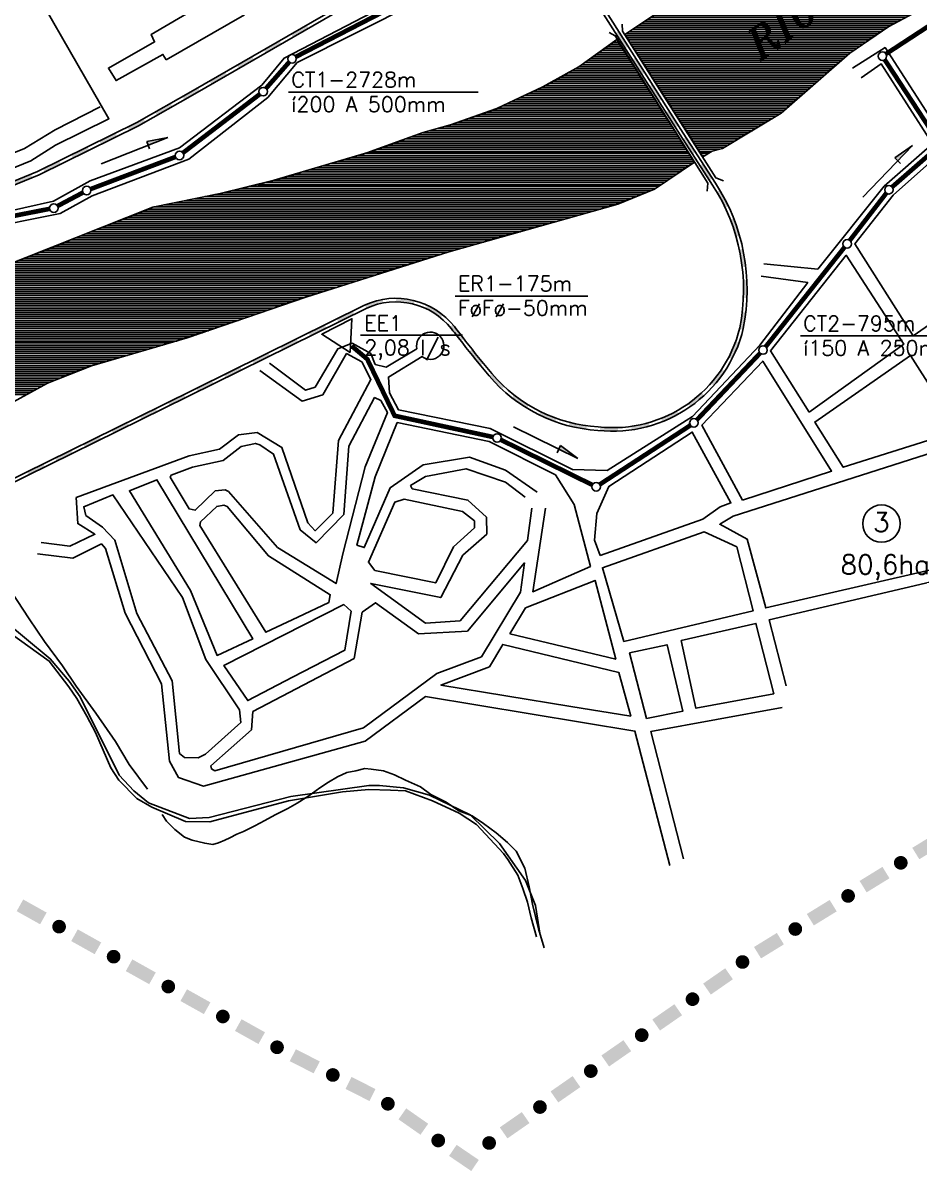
# Model space of a CAD drawing. Extents: x 673693 to 677773, y 7546493 to 7550545.
# Drawn here: x 675436 to 676251, y 7546619 to 7547663 of the extents above; entities that cross this region are included whole.
import ezdxf
from ezdxf.enums import TextEntityAlignment as Align

# ---------------------------------------------------------------- set-up
doc = ezdxf.new("R2010")
doc.units = 0
doc.header["$LTSCALE"] = 60
doc.header["$MEASUREMENT"] = 0
doc.linetypes.add('HIDDEN', pattern=[0.375, 0.25, -0.125])
doc.layers.get('0').update_dxf_attribs({"linetype": 'CONTINUOUS'})
for name, color, linetype in [('ESTACAO', 5, 'CONTINUOUS'), ('HATCH', 150, 'CONTINUOUS'), ('L-FERREA', 6, 'CONTINUOUS'), ('LIMITE-PROJETO', 1, 'CONTINUOUS'), ('RIO', 4, 'CONTINUOUS'), ('RUA', 7, 'CONTINUOUS'), ('TEXTO', 5, 'CONTINUOUS'), ('TEXTO2', 5, 'CONTINUOUS')]:
    doc.layers.add(name, color=color, linetype=linetype)
doc.styles.add('GOTHICI', font='ITALICT8.SHX', dxfattribs={"height": 1.641651})
doc.styles.get("Standard").update_dxf_attribs({"font": 'ROMANSBR.shx', "height": 3})

# ---------------------------------------------------------------- blocks, each defined once
blk = doc.blocks.new('*X3')
at = {"color": 0}
for p, q in [((676282.5, 7547842.5), (676297.2, 7547842.5)), ((676285.3, 7547844.4), (676296, 7547844.4)), ((676288.1, 7547846.2), (676294.7, 7547846.2)), ((676291, 7547848.1), (676293.5, 7547848.1)), ((676268.3, 7547833.1), (676303.3, 7547833.1)), ((676271.1, 7547835), (676302, 7547835)), ((676273.9, 7547836.9), (676300.8, 7547836.9)), ((676276.8, 7547838.7), (676299.6, 7547838.7)), ((676279.6, 7547840.6), (676298.4, 7547840.6)), ((676248.1, 7547821.9), (676310.6, 7547821.9)), ((676251.6, 7547823.7), (676309.3, 7547823.7)), ((676255, 7547825.6), (676308.1, 7547825.6)), ((676258.4, 7547827.5), (676306.9, 7547827.5)), ((676261.9, 7547829.4), (676305.7, 7547829.4)), ((676265.3, 7547831.2), (676304.5, 7547831.2)), ((676227.6, 7547810.6), (676317.9, 7547810.6)), ((676231, 7547812.5), (676316.6, 7547812.5)), ((676234.4, 7547814.4), (676315.4, 7547814.4)), ((676237.8, 7547816.2), (676314.2, 7547816.2)), ((676241.3, 7547818.1), (676313, 7547818.1)), ((676244.7, 7547820), (676311.8, 7547820)), ((676210.4, 7547801.2), (676323.9, 7547801.2)), ((676213.8, 7547803.1), (676322.7, 7547803.1)), ((676217.3, 7547805), (676321.5, 7547805)), ((676220.7, 7547806.9), (676320.3, 7547806.9)), ((676224.1, 7547808.7), (676319.1, 7547808.7)), ((676189.9, 7547790), (676331.2, 7547790)), ((676193.2, 7547791.9), (676330, 7547791.9)), ((676196.7, 7547793.7), (676328.8, 7547793.7)), ((676200.1, 7547795.6), (676327.6, 7547795.6)), ((676203.5, 7547797.5), (676326.4, 7547797.5)), ((676207, 7547799.4), (676325.2, 7547799.4)), ((676175.8, 7547780.6), (676337.3, 7547780.6)), ((676178.6, 7547782.5), (676336.1, 7547782.5)), ((676181.5, 7547784.4), (676334.9, 7547784.4)), ((676184.3, 7547786.2), (676333.7, 7547786.2)), ((676187.1, 7547788.1), (676332.5, 7547788.1)), ((676159, 7547769.4), (676344.6, 7547769.4)), ((676161.8, 7547771.2), (676343.4, 7547771.2)), ((676164.6, 7547773.1), (676342.2, 7547773.1)), ((676167.4, 7547775), (676341, 7547775)), ((676170.2, 7547776.9), (676339.8, 7547776.9)), ((676173, 7547778.7), (676338.5, 7547778.7)), ((676144.9, 7547760), (676350.7, 7547760)), ((676147.7, 7547761.9), (676349.5, 7547761.9)), ((676150.5, 7547763.7), (676348.3, 7547763.7)), ((676153.3, 7547765.6), (676347.1, 7547765.6)), ((676156.1, 7547767.5), (676345.8, 7547767.5)), ((676128, 7547748.7), (676358, 7547748.7)), ((676130.8, 7547750.6), (676356.8, 7547750.6)), ((676133.7, 7547752.5), (676355.6, 7547752.5)), ((676136.5, 7547754.4), (676354.4, 7547754.4)), ((676139.3, 7547756.2), (676353.1, 7547756.2)), ((676142.1, 7547758.1), (676351.9, 7547758.1)), ((676111.2, 7547737.5), (676365.3, 7547737.5)), ((676114, 7547739.4), (676364.1, 7547739.4)), ((676116.8, 7547741.2), (676362.9, 7547741.2)), ((676119.6, 7547743.1), (676361.7, 7547743.1)), ((676122.4, 7547745), (676360.4, 7547745)), ((676125.2, 7547746.9), (676359.2, 7547746.9)), ((676097.1, 7547728.1), (676350.5, 7547728.1)), ((676099.9, 7547730), (676353.5, 7547730)), ((676102.7, 7547731.9), (676356.4, 7547731.9)), ((676105.5, 7547733.7), (676359.4, 7547733.7)), ((676108.3, 7547735.6), (676362.4, 7547735.6)), ((676080.2, 7547716.9), (676329.8, 7547716.9)), ((676083, 7547718.7), (676333.3, 7547718.7)), ((676085.9, 7547720.6), (676336.8, 7547720.6)), ((676088.7, 7547722.5), (676340.3, 7547722.5)), ((676091.5, 7547724.4), (676343.8, 7547724.4)), ((676094.3, 7547726.2), (676347.3, 7547726.2)), ((676066.2, 7547707.5), (676312.4, 7547707.5)), ((676069, 7547709.4), (676315.9, 7547709.4)), ((676071.8, 7547711.2), (676319.4, 7547711.2)), ((676074.6, 7547713.1), (676322.9, 7547713.1)), ((676077.4, 7547715), (676326.4, 7547715)), ((676049.3, 7547696.2), (676291.5, 7547696.2)), ((676052.1, 7547698.1), (676294.9, 7547698.1)), ((676054.9, 7547700), (676298.4, 7547700)), ((676057.7, 7547701.9), (676301.9, 7547701.9)), ((676060.5, 7547703.7), (676305.4, 7547703.7)), ((676063.4, 7547705.6), (676308.9, 7547705.6)), ((676035.2, 7547686.9), (676274, 7547686.9)), ((676038.1, 7547688.7), (676277.5, 7547688.7)), ((676040.9, 7547690.6), (676281, 7547690.6)), ((676043.7, 7547692.5), (676284.5, 7547692.5)), ((676046.5, 7547694.4), (676288, 7547694.4)), ((676018.4, 7547675.6), (676253.1, 7547675.6)), ((676021.2, 7547677.5), (676256.6, 7547677.5)), ((676024, 7547679.4), (676260.1, 7547679.4)), ((676026.8, 7547681.2), (676263.5, 7547681.2)), ((676029.6, 7547683.1), (676267, 7547683.1)), ((676032.4, 7547685), (676270.5, 7547685)), ((676001.5, 7547664.4), (676232.1, 7547664.4)), ((676004.3, 7547666.2), (676235.6, 7547666.2)), ((676007.1, 7547668.1), (676239.1, 7547668.1)), ((676009.9, 7547670), (676242.6, 7547670)), ((676012.7, 7547671.9), (676246.1, 7547671.9)), ((676015.6, 7547673.7), (676249.6, 7547673.7)), ((675987.4, 7547655), (676216.6, 7547655)), ((675990.2, 7547656.9), (676219.3, 7547656.9)), ((675993.1, 7547658.7), (676222.1, 7547658.7)), ((675995.9, 7547660.6), (676225.2, 7547660.6)), ((675998.7, 7547662.5), (676228.7, 7547662.5)), ((675984.5, 7547651.2), (676211, 7547651.2)), ((675984.6, 7547653.1), (676213.8, 7547653.1)), ((675985.7, 7547649.4), (676208.3, 7547649.4)), ((675986.9, 7547647.5), (676205.5, 7547647.5)), ((675988.1, 7547645.6), (676202.8, 7547645.6)), ((675989.3, 7547643.7), (676200, 7547643.7)), ((675990.5, 7547641.9), (676197.2, 7547641.9)), ((675991.6, 7547640), (676194.5, 7547640)), ((675992.8, 7547638.1), (676191.7, 7547638.1)), ((675994, 7547636.2), (676189, 7547636.2)), ((675995.2, 7547634.4), (676186.6, 7547634.4)), ((675996.4, 7547632.5), (676184.5, 7547632.5)), ((675997.6, 7547630.6), (676182.3, 7547630.6)), ((675998.8, 7547628.7), (676180.2, 7547628.7)), ((676000, 7547626.9), (676178.1, 7547626.9)), ((676001.2, 7547625), (676175.9, 7547625)), ((676002.4, 7547623.1), (676173.8, 7547623.1)), ((676003.6, 7547621.2), (676171.7, 7547621.2)), ((676004.8, 7547619.4), (676169.5, 7547619.4)), ((676006, 7547617.5), (676167.4, 7547617.5)), ((676007.2, 7547615.6), (676165.3, 7547615.6)), ((676008.4, 7547613.7), (676163.2, 7547613.7)), ((676009.6, 7547611.9), (676161, 7547611.9)), ((676010.8, 7547610), (676158.9, 7547610)), ((676012, 7547608.1), (676156.8, 7547608.1)), ((676013.2, 7547606.2), (676154.6, 7547606.2)), ((676014.4, 7547604.4), (676152.5, 7547604.4)), ((676015.6, 7547602.5), (676150.4, 7547602.5)), ((676016.8, 7547600.6), (676148.2, 7547600.6)), ((676017.9, 7547598.7), (676146.1, 7547598.7)), ((676019.1, 7547596.9), (676144, 7547596.9)), ((676020.3, 7547595), (676141.8, 7547595)), ((676021.5, 7547593.1), (676139.7, 7547593.1)), ((676022.7, 7547591.2), (676137.6, 7547591.2)), ((676023.9, 7547589.4), (676135.4, 7547589.4)), ((676025.1, 7547587.5), (676133.3, 7547587.5)), ((676026.3, 7547585.6), (676131.2, 7547585.6)), ((676027.5, 7547583.7), (676129, 7547583.7)), ((676028.7, 7547581.9), (676126.9, 7547581.9)), ((676029.9, 7547580), (676124.4, 7547580)), ((676031.1, 7547578.1), (676121.2, 7547578.1)), ((676032.3, 7547576.2), (676118.1, 7547576.2)), ((676033.5, 7547574.4), (676115, 7547574.4)), ((676034.7, 7547572.5), (676111.9, 7547572.5)), ((676035.9, 7547570.6), (676108.8, 7547570.6)), ((676037.1, 7547568.7), (676105.7, 7547568.7)), ((676038.3, 7547566.9), (676102.6, 7547566.9)), ((676039.5, 7547565), (676099.5, 7547565)), ((676040.7, 7547563.1), (676096.3, 7547563.1)), ((676041.9, 7547561.2), (676093.2, 7547561.2)), ((676043.1, 7547559.4), (676090.1, 7547559.4)), ((676044.2, 7547557.5), (676087, 7547557.5)), ((676045.4, 7547555.6), (676083.9, 7547555.6)), ((676046.6, 7547553.7), (676080.8, 7547553.7)), ((676047.8, 7547551.9), (676077.7, 7547551.9)), ((676049, 7547550), (676074.5, 7547550)), ((676050.2, 7547548.1), (676069.8, 7547548.1)), ((676051.4, 7547546.2), (676062.6, 7547546.2)), ((676052.6, 7547544.4), (676059.7, 7547544.4)), ((676053.8, 7547542.5), (676056.7, 7547542.5))]:
    blk.add_line(p, q, dxfattribs=at)
blk = doc.blocks.new('*X4')
at = {"color": 0}
for p, q in [((675970.7, 7547643.7), (675978.9, 7547643.7)), ((675973.4, 7547645.6), (675977.7, 7547645.6)), ((675976, 7547647.5), (675976.5, 7547647.5)), ((675957.5, 7547634.4), (675984.9, 7547634.4)), ((675960.1, 7547636.2), (675983.7, 7547636.2)), ((675962.8, 7547638.1), (675982.5, 7547638.1)), ((675965.4, 7547640), (675981.3, 7547640)), ((675968.1, 7547641.9), (675980.1, 7547641.9)), ((675941.6, 7547623.1), (675992, 7547623.1)), ((675944.2, 7547625), (675990.8, 7547625)), ((675946.9, 7547626.9), (675989.6, 7547626.9)), ((675949.5, 7547628.7), (675988.4, 7547628.7)), ((675952.2, 7547630.6), (675987.2, 7547630.6)), ((675954.8, 7547632.5), (675986, 7547632.5)), ((675924.6, 7547613.7), (675997.9, 7547613.7)), ((675928, 7547615.6), (675996.7, 7547615.6)), ((675931.4, 7547617.5), (675995.5, 7547617.5)), ((675934.8, 7547619.4), (675994.4, 7547619.4)), ((675938.2, 7547621.2), (675993.2, 7547621.2)), ((675903.6, 7547602.5), (676005, 7547602.5)), ((675907.5, 7547604.4), (676003.9, 7547604.4)), ((675911.1, 7547606.2), (676002.7, 7547606.2)), ((675914.5, 7547608.1), (676001.5, 7547608.1)), ((675917.8, 7547610), (676000.3, 7547610)), ((675921.2, 7547611.9), (675999.1, 7547611.9)), ((675880, 7547591.2), (676012.2, 7547591.2)), ((675883.9, 7547593.1), (676011, 7547593.1)), ((675887.8, 7547595), (676009.8, 7547595)), ((675891.8, 7547596.9), (676008.6, 7547596.9)), ((675895.7, 7547598.7), (676007.4, 7547598.7)), ((675899.6, 7547600.6), (676006.2, 7547600.6)), ((675857.9, 7547581.9), (676018.1, 7547581.9)), ((675863.2, 7547583.7), (676016.9, 7547583.7)), ((675868.2, 7547585.6), (676015.7, 7547585.6)), ((675872.1, 7547587.5), (676014.6, 7547587.5)), ((675876, 7547589.4), (676013.4, 7547589.4)), ((675826.3, 7547570.6), (676025.2, 7547570.6)), ((675831.6, 7547572.5), (676024.1, 7547572.5)), ((675836.8, 7547574.4), (676022.9, 7547574.4)), ((675842.1, 7547576.2), (676021.7, 7547576.2)), ((675847.4, 7547578.1), (676020.5, 7547578.1)), ((675852.7, 7547580), (676019.3, 7547580)), ((675794.8, 7547561.2), (676031.2, 7547561.2)), ((675800.1, 7547563.1), (676030, 7547563.1)), ((675806.7, 7547565), (676028.8, 7547565)), ((675813.4, 7547566.9), (676027.6, 7547566.9)), ((675820, 7547568.7), (676026.4, 7547568.7)), ((675763.3, 7547550), (676038.3, 7547550)), ((675768.5, 7547551.9), (676037.1, 7547551.9)), ((675773.8, 7547553.7), (676035.9, 7547553.7)), ((675779, 7547555.6), (676034.7, 7547555.6)), ((675784.2, 7547557.5), (676033.6, 7547557.5)), ((675789.5, 7547559.4), (676032.4, 7547559.4)), ((675734.7, 7547540.6), (676044.2, 7547540.6)), ((675741, 7547542.5), (676043.1, 7547542.5)), ((675747.4, 7547544.4), (676041.9, 7547544.4)), ((675752.9, 7547546.2), (676040.7, 7547546.2)), ((675758.1, 7547548.1), (676039.5, 7547548.1)), ((675696.6, 7547529.4), (676036.4, 7547529.4)), ((675703, 7547531.2), (676039.2, 7547531.2)), ((675709.3, 7547533.1), (676042, 7547533.1)), ((675715.7, 7547535), (676044.8, 7547535)), ((675722, 7547536.9), (676046.6, 7547536.9)), ((675728.4, 7547538.7), (676045.4, 7547538.7)), ((675657.4, 7547518.1), (676019.8, 7547518.1)), ((675664.9, 7547520), (676022.6, 7547520)), ((675671.3, 7547521.9), (676025.4, 7547521.9)), ((675677.6, 7547523.7), (676028.1, 7547523.7)), ((675684, 7547525.6), (676030.9, 7547525.6)), ((675690.3, 7547527.5), (676033.7, 7547527.5)), ((675619.3, 7547508.7), (676003, 7547508.7)), ((675626.9, 7547510.6), (676007.6, 7547510.6)), ((675634.5, 7547512.5), (676011.5, 7547512.5)), ((675642.2, 7547514.4), (676014.3, 7547514.4)), ((675649.8, 7547516.2), (676017.1, 7547516.2)), ((675564.6, 7547497.5), (675974.8, 7547497.5)), ((675573.8, 7547499.4), (675980.1, 7547499.4)), ((675583.1, 7547501.2), (675984.7, 7547501.2)), ((675592.4, 7547503.1), (675989.3, 7547503.1)), ((675601.6, 7547505), (675993.9, 7547505)), ((675610.9, 7547506.9), (675998.4, 7547506.9)), ((675536, 7547488.1), (675941.7, 7547488.1)), ((675540.8, 7547490), (675948.3, 7547490)), ((675545.5, 7547491.9), (675955, 7547491.9)), ((675550.3, 7547493.7), (675961.6, 7547493.7)), ((675555.3, 7547495.6), (675968.2, 7547495.6)), ((675507.6, 7547476.9), (675901.9, 7547476.9)), ((675512.3, 7547478.7), (675908.5, 7547478.7)), ((675517.1, 7547480.6), (675915.2, 7547480.6)), ((675521.8, 7547482.5), (675921.8, 7547482.5)), ((675526.6, 7547484.4), (675928.4, 7547484.4)), ((675531.3, 7547486.2), (675935.1, 7547486.2)), ((675483.9, 7547467.5), (675868.7, 7547467.5)), ((675488.6, 7547469.4), (675875.4, 7547469.4)), ((675493.4, 7547471.2), (675882, 7547471.2)), ((675498.1, 7547473.1), (675888.6, 7547473.1)), ((675502.9, 7547475), (675895.3, 7547475)), ((675455.5, 7547456.2), (675828.9, 7547456.2)), ((675460.2, 7547458.1), (675835.6, 7547458.1)), ((675464.9, 7547460), (675842.2, 7547460)), ((675469.7, 7547461.9), (675848.8, 7547461.9)), ((675474.4, 7547463.7), (675855.5, 7547463.7)), ((675479.2, 7547465.6), (675862.1, 7547465.6)), ((675427, 7547445), (675792.8, 7547445)), ((675431.8, 7547446.9), (675798.7, 7547446.9)), ((675436.5, 7547448.7), (675804.6, 7547448.7)), ((675441.2, 7547450.6), (675810.6, 7547450.6)), ((675446, 7547452.5), (675816.5, 7547452.5)), ((675450.7, 7547454.4), (675822.5, 7547454.4)), ((675403.3, 7547435.6), (675763.1, 7547435.6)), ((675408.1, 7547437.5), (675769, 7547437.5)), ((675412.8, 7547439.4), (675775, 7547439.4)), ((675417.5, 7547441.2), (675780.9, 7547441.2)), ((675422.3, 7547443.1), (675786.8, 7547443.1)), ((675378.5, 7547424.4), (675727.5, 7547424.4)), ((675382.3, 7547426.2), (675733.4, 7547426.2)), ((675386.1, 7547428.1), (675739.4, 7547428.1)), ((675389.9, 7547430), (675745.3, 7547430)), ((675393.9, 7547431.9), (675751.2, 7547431.9)), ((675398.6, 7547433.7), (675757.2, 7547433.7)), ((675359.5, 7547415), (675697.8, 7547415)), ((675363.3, 7547416.9), (675703.7, 7547416.9)), ((675367.1, 7547418.7), (675709.7, 7547418.7)), ((675370.9, 7547420.6), (675715.6, 7547420.6)), ((675374.7, 7547422.5), (675721.6, 7547422.5)), ((675341, 7547403.7), (675664.9, 7547403.7)), ((675343.8, 7547405.6), (675670.3, 7547405.6)), ((675346.6, 7547407.5), (675675.7, 7547407.5)), ((675349.4, 7547409.4), (675681.1, 7547409.4)), ((675352.2, 7547411.2), (675686.6, 7547411.2)), ((675355.7, 7547413.1), (675692, 7547413.1)), ((675326.9, 7547394.4), (675637.7, 7547394.4)), ((675329.7, 7547396.2), (675643.1, 7547396.2)), ((675332.6, 7547398.1), (675648.6, 7547398.1)), ((675335.4, 7547400), (675654, 7547400)), ((675338.2, 7547401.9), (675659.4, 7547401.9)), ((675310.1, 7547383.1), (675605.1, 7547383.1)), ((675312.9, 7547385), (675610.5, 7547385)), ((675315.7, 7547386.9), (675616, 7547386.9)), ((675318.5, 7547388.7), (675621.4, 7547388.7)), ((675321.3, 7547390.6), (675626.8, 7547390.6)), ((675324.1, 7547392.5), (675632.3, 7547392.5)), ((675296.1, 7547373.7), (675576.5, 7547373.7)), ((675298.9, 7547375.6), (675582.9, 7547375.6)), ((675301.7, 7547377.5), (675588.8, 7547377.5)), ((675304.5, 7547379.4), (675594.2, 7547379.4)), ((675307.3, 7547381.2), (675599.7, 7547381.2)), ((675279.2, 7547362.5), (675537.8, 7547362.5)), ((675282.1, 7547364.4), (675544.2, 7547364.4)), ((675284.9, 7547366.2), (675550.7, 7547366.2)), ((675287.7, 7547368.1), (675557.1, 7547368.1)), ((675290.5, 7547370), (675563.6, 7547370)), ((675293.3, 7547371.9), (675570, 7547371.9)), ((675263.7, 7547351.2), (675499.1, 7547351.2)), ((675266.3, 7547353.1), (675505.5, 7547353.1)), ((675268.8, 7547355), (675512, 7547355)), ((675271.4, 7547356.9), (675518.4, 7547356.9)), ((675273.9, 7547358.7), (675524.9, 7547358.7)), ((675276.5, 7547360.6), (675531.3, 7547360.6)), ((675250.9, 7547341.9), (675475.4, 7547341.9)), ((675253.5, 7547343.7), (675480.1, 7547343.7)), ((675256.1, 7547345.6), (675484.8, 7547345.6)), ((675258.6, 7547347.5), (675489.5, 7547347.5)), ((675261.2, 7547349.4), (675494.3, 7547349.4)), ((675236.7, 7547330.6), (675450.1, 7547330.6)), ((675238.8, 7547332.5), (675453.6, 7547332.5)), ((675241, 7547334.4), (675457, 7547334.4)), ((675243.3, 7547336.2), (675461.2, 7547336.2)), ((675245.8, 7547338.1), (675465.9, 7547338.1)), ((675248.4, 7547340), (675470.6, 7547340)), ((675230.3, 7547325), (675439.7, 7547325)), ((675232.4, 7547326.9), (675443.2, 7547326.9)), ((675234.6, 7547328.7), (675446.6, 7547328.7))]:
    blk.add_line(p, q, dxfattribs=at)
blk = doc.blocks.new('ERASE')
at = {"layer": 'L-FERREA'}
blk.add_solid([(-0.1, 0.02), (-0.1, -0.02), (0.1, 0.02), (0.1, -0.02)], dxfattribs=at)
blk = doc.blocks.new('R3')
at = {"layer": 'LIMITE-PROJETO', "const_width": 6.23}
blk.add_lwpolyline([(-25.1, 0.3, 1), (-31.3, 0.3, 1)], format="xyb", close=True, dxfattribs=at)
at = {"layer": 'LIMITE-PROJETO'}
blk.add_solid([(12.3, 6.1), (12.2, -6.1), (-12.1, 6.3), (-12.2, -5.9)], dxfattribs=at)

msp = doc.modelspace()

# ---------------------------------------------------------------- linework, layer by layer
at = {"layer": 'ESTACAO'}
for p, q in [((675507.5, 7547534.7), (675568.2, 7547558.8)), ((675568.2, 7547558.8), (675548.9, 7547555.1)), ((675551.5, 7547548.4), (675548.9, 7547555.1)), ((676199.9, 7547504.5), (676245.2, 7547551.5)), ((676245.2, 7547551.5), (676229.1, 7547540.2)), ((676234.3, 7547535.1), (676229.1, 7547540.2)), ((675882.2, 7547295.5), (675940.8, 7547266.8)), ((675921.9, 7547272.1), (675925.1, 7547278.6)), ((675940.8, 7547266.8), (675925.1, 7547278.6))]:
    msp.add_line(p, q, dxfattribs=at)
at = {"layer": 'ESTACAO', "const_width": 4.2}
for points in [[(676351.4, 7547720), (676221, 7547634.8)], [(675785.2, 7547684.1), (675684.5, 7547632.2)], [(675678.5, 7547627.5), (675657.4, 7547603.5)], [(676219.9, 7547629.5), (676268.4, 7547555.4)], [(675651.7, 7547598.2), (675581.8, 7547544.8)], [(676267.6, 7547549.6), (676226.6, 7547513.8)], [(675575, 7547541.1), (675497.9, 7547511.9)], [(675490.9, 7547508.7), (675467.9, 7547496.5)], [(676221.3, 7547508.2), (676188.1, 7547465.2)], [(675460.6, 7547493.9), (675392.4, 7547480.5)], [(676183.3, 7547459), (676111.7, 7547368.6)], [(676106.6, 7547362.7), (676049.1, 7547302)], [(676043.2, 7547297), (675960.7, 7547243.2)], [(675954, 7547242.8), (675870.9, 7547283.8)]]:
    msp.add_lwpolyline(points, dxfattribs=at)
at = {"layer": 'ESTACAO'}
msp.add_lwpolyline([(675733.9, 7547363.2), (675735.4, 7547394), (675708, 7547379.9)], close=True, dxfattribs=at)
at = {"layer": 'ESTACAO', "linetype": 'HIDDEN', "const_width": 4.2}
msp.add_lwpolyline([(675863.6, 7547286.4), (675774.3, 7547305.7), (675749.4, 7547357.2), (675735.2, 7547369.2)], dxfattribs=at)
at = {"layer": 'ESTACAO'}
for centre in [(675681, 7547630.4), (676217.7, 7547632.7), (675654.8, 7547600.5), (675578.7, 7547542.5), (675494.3, 7547510.5), (676223.7, 7547511.3), (675464.4, 7547494.6), (676185.7, 7547462.1), (676109.2, 7547365.5), (676046.4, 7547299.2), (675867.4, 7547285.5), (675957.5, 7547241.1)]:
    msp.add_circle(centre, 3.89, dxfattribs=at)
for points in [[(675548.9, 7547555.1), (675550.2, 7547551.7), (675568.2, 7547558.8)], [(676229.1, 7547540.2), (676231.7, 7547537.7), (676245.2, 7547551.5)], [(675925.1, 7547278.6), (675923.5, 7547275.3), (675940.8, 7547266.8)]]:
    msp.add_solid(points, dxfattribs=at)
at = {"layer": 'L-FERREA'}
for points in [[(676204.2, 7548347.2), (676152.1, 7548273.9), (676137.3, 7548258.8), (676117.2, 7548244.7), (676035.1, 7548192.9), (675991.6, 7548164.1, 0.170794), (675847, 7547973, 0.202977), (675859.7, 7547833.7), (675887.6, 7547789.6), (675954.3, 7547687.1), (676033.9, 7547561.1), (676063.4, 7547515.5, -0.19512), (676088.1, 7547385.8, -0.377873), (675959.4, 7547295.6, -0.206024), (675862.7, 7547344.1, -0.010362), (675838.8, 7547373.7, 0.002477), (675828.6, 7547386.8, 0.346438), (675747, 7547406.3), (675562.6, 7547315.1), (675417.6, 7547243.6), (675394.3, 7547230.9), (675316, 7547180.1)], [(676206.8, 7548345.3), (676154.6, 7548271.8), (676139.5, 7548256.3), (676119, 7548242), (676036.9, 7548190.1), (675993.4, 7548161.4, 0.170794), (675850.1, 7547972, 0.202804), (675862.5, 7547835.4), (675890.3, 7547791.4), (675957, 7547688.9), (676036.7, 7547562.8), (676066.1, 7547517.2, -0.195214), (676091.3, 7547385.1, -0.377823), (675959.1, 7547292.4, -0.205863), (675860.2, 7547342, -0.010362), (675836.2, 7547371.7, 0.002477), (675826, 7547384.7, 0.346242), (675748.4, 7547403.4), (675564, 7547312.2), (675419.1, 7547240.7), (675396, 7547228.1), (675317.8, 7547177.3)]]:
    msp.add_lwpolyline(points, format="xyb", dxfattribs=at)
for points in [[(675745.6, 7547687.1), (675592.7, 7547598.6), (675541.5, 7547569.4), (675451, 7547524.8), (675352.4, 7547484.4), (675190, 7547416.9), (675064.5, 7547364.6), (674846.6, 7547243.2), (674768.6, 7547200.8), (674624.1, 7547143.4), (674572.7, 7547122.7), (674479.5, 7547070.1)], [(675744, 7547689.9), (675591.1, 7547601.5), (675540, 7547572.3), (675449.7, 7547527.8), (675351.1, 7547487.4), (675188.7, 7547419.9), (675063.1, 7547367.5), (674845, 7547246), (674767.2, 7547203.7), (674622.9, 7547146.4), (674571.3, 7547125.7)]]:
    msp.add_lwpolyline(points, dxfattribs=at)
at = {"layer": 'RIO'}
msp.add_lwpolyline([(675983.7, 7547652.5), (676190.3, 7547790.3), (676266.1, 7547831.7), (676292.8, 7547849.3), (676365.3, 7547737.5), (676348.9, 7547727.1), (676223.6, 7547659.8), (676188, 7547635.6), (676125.7, 7547580.8), (676072.5, 7547548.8), (676062.9, 7547546.4), (676054.6, 7547541.2)], close=True, dxfattribs=at)
for points in [[(675393.1, 7547299.7), (675458.6, 7547335.3), (675498.8, 7547351.2), (675585.8, 7547376.5), (675693.5, 7547413.6), (675823.7, 7547454.8), (675977.2, 7547498.2), (676010.5, 7547511.8), (676046.9, 7547536.4), (675976.4, 7547647.8), (675941.7, 7547623.2), (675908.9, 7547605), (675867.3, 7547585.2), (675825, 7547570.2), (675800.2, 7547563.2), (675780.8, 7547556.3), (675749, 7547544.8), (675664.7, 7547519.9), (675615.6, 7547507.8), (675554.6, 7547495.5), (675393.3, 7547431.6)], [(675549.7, 7546966.2), (675532.9, 7546988.4), (675520.5, 7547009.4), (675502.5, 7547035.3), (675484.6, 7547059.7), (675472.2, 7547078.3), (675456.1, 7547100.3), (675442.1, 7547121), (675431.1, 7547137.6), (675420.2, 7547153.9), (675408.7, 7547167.9), (675399.3, 7547177.4), (675387.7, 7547181.3), (675378, 7547184.3), (675368.3, 7547188.3), (675361.4, 7547192.6), (675356.3, 7547197.6)], [(675910.2, 7546821.9), (675905.2, 7546839.1), (675899.6, 7546861.5), (675896.6, 7546877.3), (675892.7, 7546894.2), (675884.9, 7546909.8), (675877, 7546917.7), (675866.6, 7546926.4), (675855.2, 7546934.7), (675844.9, 7546941.7), (675832.8, 7546946.3), (675821.2, 7546954.2), (675807.3, 7546961.2), (675797.7, 7546968.3), (675784.3, 7546974.4), (675774.3, 7546979), (675764.3, 7546982.6), (675752.9, 7546984.3), (675747.2, 7546984.8), (675739, 7546982.9), (675730.7, 7546981.1), (675722.2, 7546977.2), (675714.1, 7546972.4), (675706.3, 7546967.3), (675696.4, 7546960.1), (675685.6, 7546953.4), (675677.3, 7546948.5), (675665.6, 7546942.7), (675656.3, 7546937.6), (675647.3, 7546932.6), (675637, 7546927.6), (675630.9, 7546925), (675624.6, 7546921.8), (675619.8, 7546919.6), (675614.3, 7546917.3), (675609, 7546915.7), (675601.7, 7546916.9), (675590.3, 7546919.6), (675583.1, 7546922.4), (675574.5, 7546929.4), (675566.9, 7546936.9), (675563, 7546943)]]:
    msp.add_lwpolyline(points, dxfattribs=at)
at = {"layer": 'RUA'}
for points in [[(674487.1, 7546914.6), (674587.1, 7546991.9), (674783.8, 7547096.7), (674824.9, 7547121), (674942.4, 7547157.2), (675000.3, 7547184.7), (675106.6, 7547218.8), (675118.6, 7547231.4), (675168.3, 7547319.7), (675165.1, 7547338.8), (675156.6, 7547353.7), (675159.6, 7547376.3), (675162.3, 7547378), (675394.3, 7547474.4), (675470.2, 7547489.7), (675499.2, 7547505.8), (675587.3, 7547539.2), (675659, 7547595.2), (675685.8, 7547626.9), (675901.3, 7547735.9), (675957.7, 7547782.5), (675969.8, 7547787.9), (676097.3, 7547839.8), (676262.7, 7547892.3)], [(675506.7, 7547586.6), (675465.8, 7547565.8), (675437.7, 7547548.9), (675130, 7547424.1), (675112.9, 7547417.5), (675109.3, 7547419.1), (674989.5, 7547551.8), (674989.4, 7547554.9), (675065.7, 7547671.9), (675180.9, 7547843.7), (675183.5, 7547844.1), (675219.1, 7547806.6), (675195.8, 7547772.1), (675183.4, 7547728.6), (675186.5, 7547694.4), (675203.3, 7547683.5), (675247.3, 7547682.4), (675300.3, 7547717.3)], [(675421.3, 7547738), (675514.6, 7547575.9), (675466.1, 7547551.9), (675443.6, 7547537.7), (675120.4, 7547405.3), (675134.4, 7547389.6), (675154.5, 7547387.3), (675383, 7547482.6), (675464.2, 7547500.8), (675497.4, 7547519.3), (675578.7, 7547549.3), (675653.5, 7547606.3), (675673.8, 7547631.1), (675890.5, 7547743.8)], [(676058.3, 7547510), (676058.9, 7547517.4), (675974.8, 7547651.4), (675969.4, 7547654.4)], [(676073.3, 7547519.5), (676066.3, 7547522.1), (675981.4, 7547655.6), (675981, 7547661.8)], [(676271.7, 7547560.5), (676220.1, 7547640.6), (676190.7, 7547622)], [(676109.9, 7547444), (676158.9, 7547439.1), (676219.4, 7547514.5), (676263.3, 7547552.9), (676216.7, 7547625.7), (676198.3, 7547613.2)], [(676486.2, 7547458.2), (676367.7, 7547606.6), (676318, 7547587.1), (676227.4, 7547506.2), (676192.8, 7547462), (676245.6, 7547378.5), (676308.2, 7547421.8)], [(676107.4, 7547432.6), (676149.9, 7547426.8), (676106.4, 7547369.8), (676045.1, 7547305), (675967.6, 7547256), (675936, 7547256.8), (675861.2, 7547294.1), (675777.7, 7547311.2), (675769.7, 7547326.5), (675768.6, 7547340.9), (675799.2, 7547359.6)], [(675452.9, 7547190.3), (675479.1, 7547187.2), (675501.8, 7547198), (675486.2, 7547207.6), (675484.9, 7547231.3), (675587.6, 7547269.2), (675615, 7547275.3), (675632.4, 7547288.5), (675649.3, 7547290.5), (675671.8, 7547276.9), (675695.3, 7547208.4), (675701.9, 7547201.1), (675718.2, 7547217.2), (675723.2, 7547283.2), (675752.7, 7547338.8), (675744.4, 7547354.7), (675730.6, 7547362.3), (675709, 7547324.7), (675690.1, 7547319.1), (675651.8, 7547347)], [(675794.6, 7547366.7), (675766.7, 7547349.9), (675756.7, 7547352.4), (675752.5, 7547362.4), (675735.6, 7547371.6), (675722.6, 7547366.7), (675702, 7547331.8), (675693.3, 7547329.1), (675660.5, 7547353.4)], [(675903.8, 7547236.1), (675875, 7547256.3), (675842.4, 7547268.1), (675800.1, 7547261), (675770.2, 7547240.2), (675746.6, 7547185.8), (675740, 7547187.9), (675756.6, 7547250.1), (675776.7, 7547299.5), (675860.2, 7547282.2), (675920.4, 7547251.9), (675937.4, 7547225), (675952.3, 7547168.7), (675899.8, 7547145.7), (675911.4, 7547221.7)], [(675893.1, 7547231.7), (675875.2, 7547245.3), (675839.2, 7547257.5), (675802.4, 7547250.6), (675788.8, 7547242.2), (675790.3, 7547239.3), (675840.9, 7547229), (675857.8, 7547213.6), (675858.1, 7547198.1), (675836.2, 7547178.8), (675816.2, 7547140.4), (675752.5, 7547153.2), (675802.3, 7547117.2), (675833.8, 7547119.1), (675895.1, 7547192.2), (675899, 7547221.6)], [(676317.9, 7547135.8), (676394.4, 7547186.9), (676397.6, 7547191.5), (676379.7, 7547215.1), (676376.8, 7547213.9), (676355.6, 7547189.6), (676311.3, 7547166.2), (676114.7, 7547120), (676130.1, 7547060)], [(675906.7, 7546833.2), (675902.2, 7546860.2), (675893.3, 7546883), (675869.7, 7546916.6), (675843.1, 7546942.8), (675806, 7546960.7), (675782.3, 7546967.3), (675760.5, 7546969.5), (675750.7, 7546969.4), (675679.9, 7546959.4), (675605.8, 7546940.4), (675587.7, 7546939.4), (675550.5, 7546953.7), (675537.2, 7546964.5), (675523.9, 7546978.8), (675488.4, 7547050.2), (675478.5, 7547064.2), (675461.2, 7547084.7), (675414, 7547123.3), (675381.7, 7547162.1), (675374.2, 7547167.1), (675362, 7547190.9), (675353.2, 7547197.1)], [(675449.5, 7547180), (675481.6, 7547176.1), (675507.7, 7547189.1), (675511.3, 7547184.9), (675529.3, 7547126.3), (675562.2, 7547062), (675569.5, 7546991.4), (675577.8, 7546976.6), (675600.6, 7546968.9), (675747.5, 7547009.6), (675802.3, 7547050.4), (675992.7, 7547018.9), (676024.5, 7546896.7)], [(675903.2, 7546831.8), (675898.5, 7546848.9), (675895.2, 7546863.2), (675890.7, 7546875.6), (675886.3, 7546888), (675877.3, 7546902.2), (675873.4, 7546907.6), (675848.8, 7546933.9), (675833, 7546944.1), (675808.6, 7546955.4), (675784.1, 7546964.7), (675770.5, 7546965.1), (675750.7, 7546965.9), (675727, 7546963.6), (675677.8, 7546955.4), (675606.2, 7546936.5), (675584.1, 7546936.6), (675553.4, 7546949.6), (675540, 7546957.7), (675523.4, 7546974.4), (675516.3, 7546985.6), (675502.2, 7547017.5), (675494.4, 7547032.4), (675485.3, 7547048.6), (675478, 7547059.2), (675460.3, 7547082.5), (675423.6, 7547109)], [(676126.6, 7547040.5), (676007.1, 7547018.5), (676036.8, 7546902.8)]]:
    msp.add_lwpolyline(points, dxfattribs=at)
for points in [[(675566.7, 7547629.4), (675637.7, 7547670.4), (675603.5, 7547730.2), (675585.8, 7547721.1), (675606.4, 7547684.1), (675553, 7547652.6), (675556.1, 7547645.8), (675514, 7547621.9), (675521.1, 7547610.6), (675563.6, 7547634.3)], [(676151.1, 7547309.1), (676237.2, 7547370.8), (676184.8, 7547451.7), (676115.9, 7547364.8)], [(676090.4, 7547229), (676171.5, 7547255.4), (676108.9, 7547355.4), (676053.7, 7547297.2)], [(676286.9, 7547292.1), (676182.2, 7547258.9), (676156.2, 7547300), (676243.3, 7547360.5)], [(675727.2, 7547180), (675747.5, 7547259.4), (675767.7, 7547308.7), (675761.7, 7547319.7), (675756, 7547322.3), (675732.6, 7547278.2), (675728, 7547215.9), (675702.8, 7547190.2), (675688.3, 7547202.1), (675664.3, 7547270.9), (675651.7, 7547279.2), (675647.7, 7547280.5), (675634.9, 7547277.8), (675618.4, 7547264.9), (675590.4, 7547258.8), (675571.1, 7547251.6), (675570.1, 7547249.9), (675587.4, 7547221), (675593, 7547219.8), (675611.1, 7547237.3), (675620.3, 7547238.4), (675623.2, 7547236.8), (675667.7, 7547185.9), (675721.1, 7547153.1)], [(675961.2, 7547178.5), (676054.4, 7547211.8), (676070.3, 7547222.8), (676080, 7547226.5), (676044.9, 7547290.8), (675969.1, 7547241.4), (675958.1, 7547216.7), (675956.1, 7547192.6)], [(676082, 7547214.4), (676293.6, 7547282), (676309.1, 7547257.6), (676269.9, 7547240.1), (676304, 7547175.3), (676111.7, 7547131), (676094.9, 7547193.6), (676069.8, 7547207)], [(675588.6, 7547146.8), (675533.1, 7547237.5), (675558.2, 7547247.5), (675645.3, 7547102.7), (675612.9, 7547087.7)], [(675581.4, 7547140.3), (675518.1, 7547233.7), (675491.6, 7547222.9), (675493.6, 7547215), (675508.6, 7547204.5), (675519.8, 7547192.6), (675539.9, 7547125.9), (675571.9, 7547064.7), (675578.8, 7546998.5), (675583.3, 7546994.9), (675595.6, 7546994.6), (675602.3, 7546997.9), (675634.4, 7547026.6), (675633.2, 7547038.1), (675602.5, 7547084.1)], [(675827.9, 7547186.5), (675811.7, 7547153.6), (675756.3, 7547165.1), (675750.4, 7547172.5), (675774.5, 7547227.2), (675783, 7547229.8), (675836, 7547218.5), (675846.9, 7547210.1), (675847, 7547203.9)], [(675686.3, 7547122.6), (675714.6, 7547135.9), (675715.7, 7547142.9), (675659.5, 7547178.3), (675622.1, 7547223.2), (675619.1, 7547224.5), (675612.5, 7547223.2), (675597.9, 7547209.2), (675597.1, 7547205.8), (675657.3, 7547108.8)], [(675982.6, 7547100.5), (676100.1, 7547128.2), (676085.3, 7547186.4), (676055.6, 7547200), (675963.2, 7547167.5)], [(675853.4, 7547086.5), (675888.7, 7547145.4), (675892.2, 7547171.8), (675840.4, 7547109.7), (675796, 7547107.4), (675756.8, 7547135.7), (675744.9, 7547127), (675737.6, 7547085), (675645.3, 7547036.7), (675644.2, 7547020.1), (675607.3, 7546987.2), (675607.7, 7546984.5), (675610.8, 7546982.6), (675746, 7547021.9), (675812.5, 7547071.3)], [(675879.1, 7547107.3), (675975.3, 7547084.2), (675956.5, 7547156), (675893.4, 7547131)], [(675681.5, 7547067.9), (675729, 7547092.4), (675734.7, 7547127.9), (675728.1, 7547133.9), (675619, 7547078.5), (675640.8, 7547046.7)], [(676118.9, 7547052.9), (676102.7, 7547116.9), (676034.9, 7547101.2), (676048.2, 7547039.7)], [(675934.5, 7547041.3), (675816.3, 7547060.8), (675860.4, 7547077.2), (675872.6, 7547097.7), (675978.2, 7547072.1), (675989, 7547032.6)], [(676003.3, 7547030.4), (676036.2, 7547036.9), (676022, 7547097.5), (675987.9, 7547090)]]:
    msp.add_lwpolyline(points, close=True, dxfattribs=at)
msp.add_arc((675806.7, 7547369.4), 12.4, 232.4079, 192.4548, dxfattribs=at)
at = {"layer": 'TEXTO'}
for p, q in [((675677.9, 7547600), (675850.2, 7547600)), ((675829.4, 7547414.6), (675950, 7547414.6)), ((675743.2, 7547378.9), (675836.1, 7547378.9)), ((676143.3, 7547378.3), (676315.6, 7547378.3))]:
    msp.add_line(p, q, dxfattribs=at)
at = {"layer": 'TEXTO2'}
msp.add_circle((676216.9, 7547207.6), 17, dxfattribs=at)

# ---------------------------------------------------------------- block references
at = {"layer": 'HATCH'}
for name in ['*X4', '*X3']:
    msp.add_blockref(name, (0, 0), dxfattribs=at)
at = {"layer": 'L-FERREA', "xscale": 81.5445660608125, "yscale": 81.5445660608125, "zscale": 81.5445660608125}
for p, rotation in [((675688.1, 7547655.7), 210.0523498451959), ((675981, 7547647.8), 302.2864990677117), ((675663.3, 7547641.4), 210.0523498451959), ((675638.6, 7547627.1), 210.0523498451959), ((675996.3, 7547623.7), 302.2864990677117), ((675613.9, 7547612.8), 210.0523498451959), ((675589.2, 7547598.6), 209.7090651128442), ((676011.5, 7547599.6), 302.2864990677117), ((675564.4, 7547584.4), 209.7090651128442), ((676026.8, 7547575.5), 302.2864990677117), ((675539.6, 7547570.3), 206.249923000054), ((675514, 7547557.7), 206.249923000054), ((675488.4, 7547545.1), 206.249923000054), ((676042.1, 7547551.4), 302.8656100360424), ((675462.8, 7547532.5), 206.249923000054), ((676057.6, 7547527.4), 302.8656100360424), ((675436.8, 7547520.8), 202.2685461107972), ((676072.5, 7547503.1), 297.90274733246), ((676083.8, 7547476.9), 288.6698614447772), ((676090.7, 7547449.3), 279.4369755570943), ((676093.1, 7547420.9), 270.2040896694114), ((675755.6, 7547407.9), 197.4260997948883), ((675783.8, 7547410.4), 172.7104212962352), ((675810.4, 7547400.9), 147.9947427975822), ((675729.7, 7547395.9), 206.32141899091), ((676090.9, 7547392.4), 260.9712037817285), ((675704.1, 7547383.3), 206.32141899091), ((675830.9, 7547381.2), 128.0862319176652), ((675678.5, 7547370.6), 206.32141899091), ((676082.8, 7547365.2), 246.221688494989), ((675652.9, 7547358), 206.32141899091), ((675848.5, 7547358.8), 128.8260497012467), ((675627.3, 7547345.3), 206.32141899091), ((675866.9, 7547336.9), 133.4997095917851), ((676068.3, 7547340.6), 232.6452683076551), ((675601.8, 7547332.7), 206.32141899091), ((675576.2, 7547320), 206.32141899091), ((675888.5, 7547318.4), 145.3038502911737), ((676048.5, 7547320.2), 219.0688481203212), ((675550.6, 7547307.4), 206.2509470114505), ((675913.5, 7547304.7), 157.1079909905623), ((676024.4, 7547305), 205.4924279329873), ((675525, 7547294.7), 206.2509470114505), ((675940.7, 7547296.4), 168.9121316899511), ((675997.5, 7547295.9), 191.9160077456532), ((675969.1, 7547293.3), 178.3395875583192), ((675499.4, 7547282.1), 206.2509470114505), ((675473.8, 7547269.5), 206.2509470114505), ((675448.2, 7547256.9), 206.2509470114505)]:
    msp.add_blockref('ERASE', p, dxfattribs=dict(at, rotation=rotation))
at = {"layer": 'LIMITE-PROJETO', "xscale": 1.0000005, "yscale": 1.0000005, "zscale": 1.0000005}
for p, rotation in [((676258.5, 7546913.8), 32.08431447737637), ((676210.6, 7546883.7), 32.08431447737637), ((675444.2, 7546854.4), 331.2581411292927), ((676162.6, 7546853.6), 32.08431447737637), ((675493.8, 7546827.2), 331.2581411292927), ((676114.6, 7546823.6), 32.08431447737637), ((675543.4, 7546799.9), 331.2581411292927), ((676068.3, 7546791.1), 35.2774937957775), ((675593.1, 7546772.7), 331.2905421059788), ((675642.7, 7546745.5), 331.2905421059788), ((676022.1, 7546758.4), 35.2774937957775), ((675692.5, 7546718.5), 333.5936153188501), ((675975.8, 7546725.7), 35.2774937957775), ((675743.2, 7546693.3), 333.5936153188501), ((675929.6, 7546693), 35.2774937957775), ((675791.2, 7546663.7), 325.4808689514313), ((675883.4, 7546660.3), 35.2774937957775), ((675837.2, 7546630.6), 326.2370710363341)]:
    msp.add_blockref('R3', p, dxfattribs=dict(at, rotation=rotation))

# ---------------------------------------------------------------- texts
at = {"layer": 'RIO', "style": 'GOTHICI'}
msp.add_text('RIO', height=27, rotation=36.5046, dxfattribs=at).set_placement((676106.6, 7547628.6))
at = {"layer": 'TEXTO'}
for s, p in [('CT1-2728m', (675680.4, 7547604.5)), ('%%237200 A 500mm', (675680.4, 7547582.2)), ('ER1-175m', (675831.9, 7547419.1)), ('F%%248F%%248-50mm', (675831.9, 7547396.9)), ('EE1', (675746.8, 7547383.1)), ('CT2-795m', (676145.7, 7547382.8)), ('2,08 l/s', (675746.8, 7547360.9)), ('%%237150 A 250mm', (676145.7, 7547360.5))]:
    msp.add_text(s, height=13.75, dxfattribs=at).set_placement(p)
at = {"layer": 'TEXTO2'}
msp.add_text('3', height=17.5, dxfattribs=at).set_placement((676216.8, 7547200.1), align=Align.CENTER)
msp.add_text('80,6ha', height=17.5, dxfattribs=at).set_placement((676179.7, 7547161.6))

doc.saveas('drawing.dxf')
